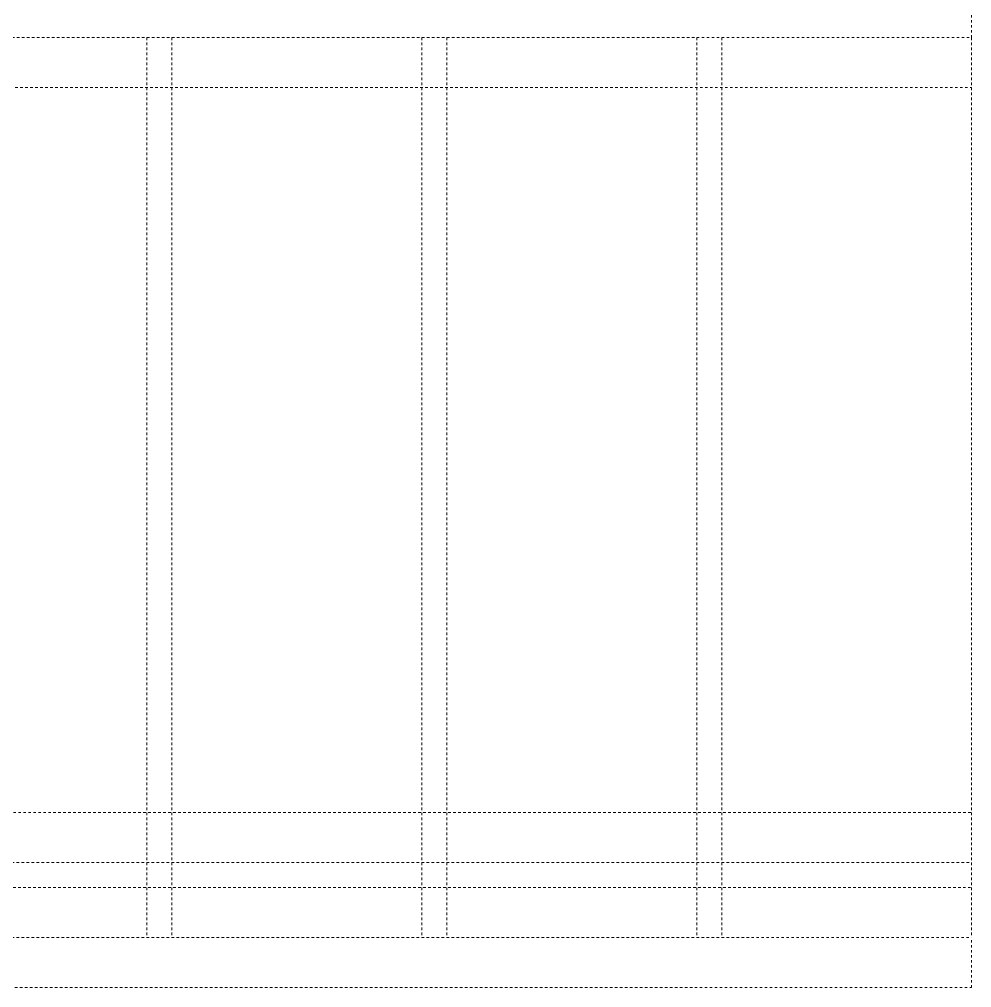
# Model space of a CAD drawing. Header units: inches. Extents: x -4688 to 1542, y -3558 to 978.
# Drawn here: x 741.31 to 779.4, y 52.3 to 91.03 of the extents above; entities that cross this region are included whole.
import ezdxf

# ---------------------------------------------------------------- set-up
doc = ezdxf.new("R2010")
doc.units = ezdxf.units.IN
doc.header["$MEASUREMENT"] = 0
doc.linetypes.add('Overhead 1_16_', pattern=[0.101562, 0.0625, -0.039062])
doc.layers.add('A-FLOR-HRAL', color=11, linetype='Continuous', lineweight=18)
doc.layers.add('S-STRS-MBND', color=31, linetype='Continuous', lineweight=18)

# ---------------------------------------------------------------- blocks, each defined once
blk = doc.blocks.new('Top Rail Type - Top Rail_Internal_-V1-1st Floor Power _ Signal')
at = {"layer": 'A-FLOR-HRAL', "linetype": 'Overhead 1_16_', "lineweight": 9}
for p, q in [((665.864, 56.299), (779.403, 56.299)), ((779.403, 56.299), (779.403, 54.299)), ((666.796, 54.299), (779.403, 54.299))]:
    blk.add_line(p, q, dxfattribs=at)
blk = doc.blocks.new('Handrail Type - Handrail_Internal_-V2-1st Floor Power _ Signal')
at = {"layer": 'A-FLOR-HRAL', "linetype": 'Overhead 1_16_', "lineweight": 9}
for p, q in [((664.465, 59.299), (779.403, 59.299)), ((779.403, 59.299), (779.403, 57.299)), ((665.398, 57.299), (779.403, 57.299))]:
    blk.add_line(p, q, dxfattribs=at)
blk = doc.blocks.new('Top Rail Type - Top Rail_Internal_-V3-1st Floor Power _ Signal')
at = {"layer": 'A-FLOR-HRAL', "linetype": 'Overhead 1_16_', "lineweight": 9}
for p, q in [((650.009, 90.299), (779.403, 90.299)), ((779.403, 90.299), (779.403, 88.299)), ((650.942, 88.299), (779.403, 88.299))]:
    blk.add_line(p, q, dxfattribs=at)

msp = doc.modelspace()

# ---------------------------------------------------------------- linework, layer by layer
at = {"layer": 'S-STRS-MBND', "linetype": 'Overhead 1_16_', "lineweight": 9}
for p, q in [((779.403, 90.299), (779.403, 92.299)), ((650.009, 90.299), (779.403, 90.299)), ((746.403, 90.299), (746.403, 54.299)), ((747.403, 90.299), (747.403, 54.299)), ((757.403, 90.299), (757.403, 54.299)), ((758.403, 90.299), (758.403, 54.299)), ((768.403, 90.299), (768.403, 54.299)), ((769.403, 90.299), (769.403, 54.299)), ((779.403, 90.299), (779.403, 54.299)), ((666.796, 54.299), (779.403, 54.299)), ((779.403, 52.299), (779.403, 54.299)), ((667.729, 52.299), (779.403, 52.299))]:
    msp.add_line(p, q, dxfattribs=at)

# ---------------------------------------------------------------- block references
at = {"layer": 'A-FLOR-HRAL', "lineweight": 9}
for name in ['Top Rail Type - Top Rail_Internal_-V3-1st Floor Power _ Signal', 'Handrail Type - Handrail_Internal_-V2-1st Floor Power _ Signal', 'Top Rail Type - Top Rail_Internal_-V1-1st Floor Power _ Signal']:
    msp.add_blockref(name, (0, 0), dxfattribs=at)

doc.saveas('drawing.dxf')
